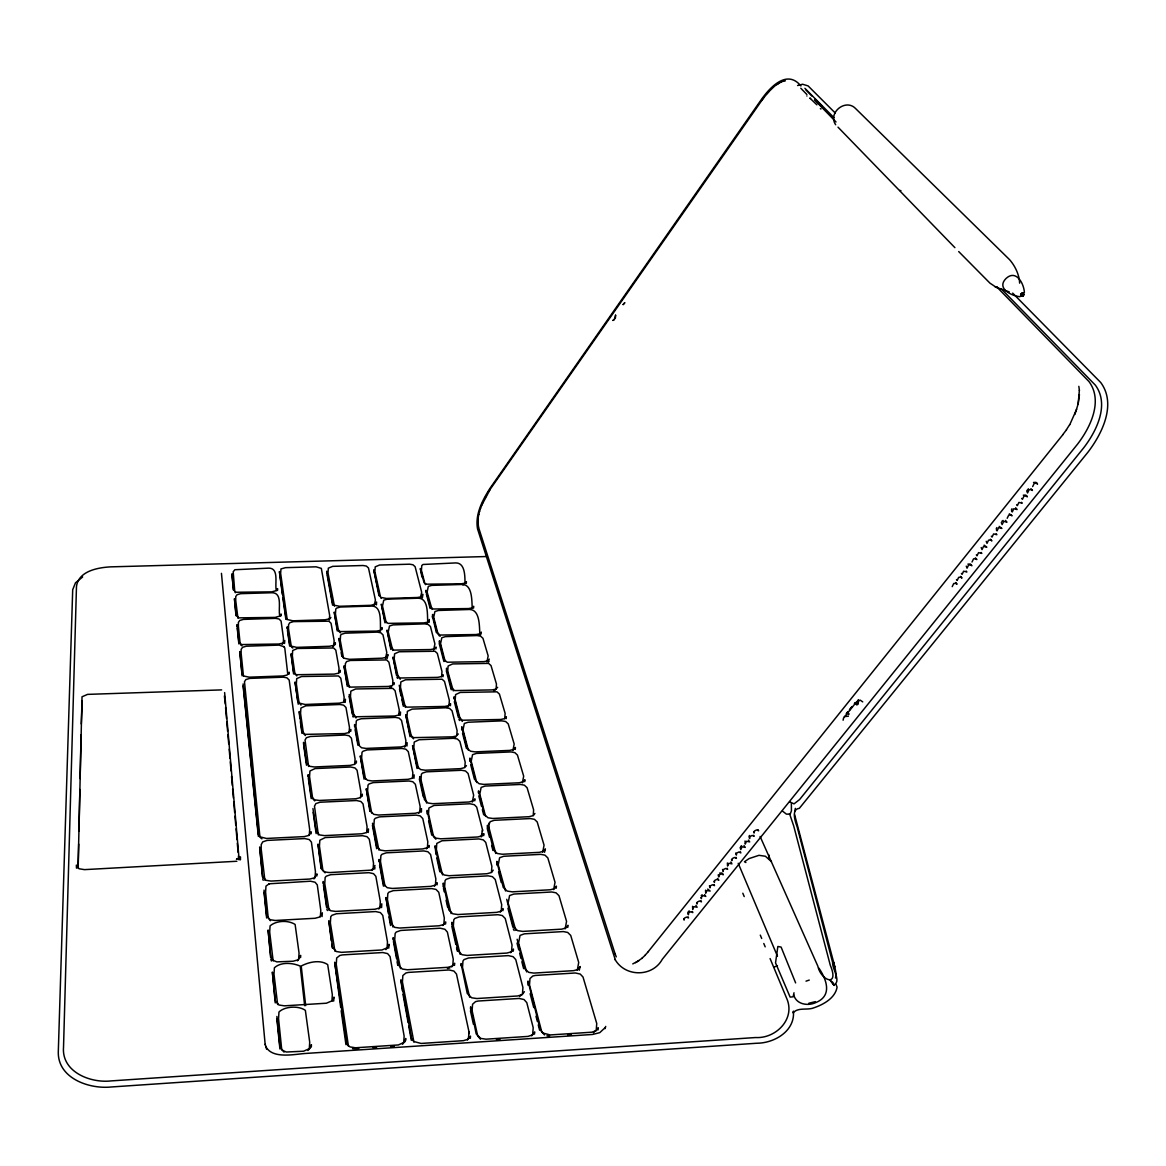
<?xml version="1.0" encoding="UTF-8"?>
<svg xmlns="http://www.w3.org/2000/svg" width="1166" height="1166" viewBox="0 0 1166 1166"><rect width="100%" height="100%" fill="white"/><g stroke="black" fill="none" stroke-linecap="round" stroke-linejoin="round"><path stroke-width="1.5" d="M237.077 626.448L237.077 624.568L238.855 642.014L241.639 644.565L278.703 644.026L282.697 643.18L284.752 640.469L284.533 643.472M240.444 859.838L240.444 856.85L239.249 859.75M276.313 590.506C274.578 583.802 279.374 568.177 268.85 568.134L234.862 569.737L233.185 571.792L234.643 589.952M277.566 590.477L277.595 588.626L276.634 590.535L271.78 591.862L236.217 592.255L233.564 589.923L231.932 573.876L233.389 589.996M279.782 615.91C277.96 609.002 282.959 592.838 272.115 592.736L240.662 593.669L237.048 594.718L235.736 596.584L235.736 600.519L237.951 618.286M281.064 615.881L281.093 614.001L280.117 615.998L275.161 617.397L238.87 617.863L236.159 615.429L234.453 598.697L235.984 615.633M287.2 628.678L287.23 626.798L289.707 644.259L291.267 646.27L288.498 628.634L288.57 624.655L289.809 622.702L293.468 621.609L328.885 621.187L331.057 623.271L334.132 640.63L333.797 645.731L332.82 646.664M287.754 674.181L284.766 647.888L283.732 646.489M289.095 674.137L289.124 672.214L287.04 675.07L282.944 675.959L249.247 677.184L243.621 676.018L242.091 673.904L239.817 651.561L242.091 675.843M469.811 761.354L469.971 758.046L475.466 780.593L479.095 783.727L483.759 784.397L519.191 782.78L523.359 781.716L524.933 779.69L524.773 781.701M303.539 744.345L303.583 742.348L306.541 763.22L309.733 766.31L314.339 766.966L350.077 765.406L354.377 764.357L356.417 761.063L356.344 763.074M300.595 957.577L300.639 955.391L298.132 959.807L293.147 961.221L276.896 961.877L272.771 960.23L270.847 957.14L268.093 930.002L270.629 957.505M78.18 867.737L78.69 844.082M78.967 831.343L79.871 789.484M80.104 778.567L81.052 734.901M81.285 723.969L82.188 700.97M308.115 776.687L308.159 774.661L311.249 796.538L314.543 799.789L319.251 800.459L355.849 798.768L360.236 797.675L362.305 794.192L362.232 796.232M304.661 1005.675L300.23 966.104C292.418 962.693 280.919 961.775 274.404 967.765L273.995 974.149L277.639 1004.538M795.358 808.359L794.673 811.536M311.089 833.821L311.133 831.752L308.859 835.439L304.282 836.605L266.46 838.456L259.77 836.78M311.337 1046.893L311.395 1044.649L310.156 1048.321L303.583 1051.207L286.37 1052.024L281.983 1050.172L279.942 1046.704L276.867 1016.446M461.663 729.945L461.809 726.739L467.056 748.251L470.583 751.239L475.145 751.881L509.775 750.394L513.856 749.388L515.416 747.464L515.27 749.447M316.89 875.972L316.948 873.859L314.616 877.779L309.923 879.033L271.008 881.073L266.037 880.33L262.685 876.686L259.668 846.997L262.481 877.051M326.772 573.016L326.83 571.194L332.66 603.361L334.219 605.241L339.598 606.276L371.079 605.3L376.137 603.74M323.215 883.58L323.259 881.467L326.859 906.842L330.678 910.748L335.531 911.404L374.913 909.232L379.635 907.935L381.792 903.839L381.574 907.585M477.856 520.153L478.526 527.207M335.327 644.609L335.371 642.714L333.461 645.41L329.512 646.27L296.791 647.378L290.961 646.066M340.239 672.286L340.297 670.363L338.344 673.205L334.321 674.094L296.601 674.72L294.94 673.933L292.345 655.686L292.681 650.526L297.417 648.471L333.593 647.975L335.808 650.132L339.014 668.249L338.679 673.467M350.733 731.432L350.791 729.45L348.794 732.583L344.582 733.574L305.157 734.376L302.038 731.432L299.225 711.508L299.881 718.46M354.551 726.505L354.61 724.523L358.283 744.797L361.562 747.785L366.095 748.426L401.133 746.94L405.316 745.934L407.167 742.742L406.992 746.007M443.109 886.743L443.284 883.07L448.837 909.99L452.743 913.78L457.844 914.538L496.716 912.366L500.928 911.214L503.071 908.591L502.91 910.704M382.084 629.523L382.156 627.643L380.116 630.442L376.545 631.097L340.268 631.593L337.324 629.115L334.234 612.106L337.266 630.995M378.979 861.557L379.067 859.459L383.512 884.032L387.199 887.705L392.213 888.448L430.735 886.379L435.312 885.125L437.192 882.735L437.075 884.848M392.694 684.631L392.869 680.55L388.89 662.128L386.587 659.941L350.281 660.466L346.564 661.603L345.384 663.673L345.253 667.739L349.261 687.415M394.035 684.588L394.123 682.664L392.315 685.55L388.307 686.453L350.441 687.124L347.337 684.398L343.985 665.873L347.279 686.337M393.131 939.752L393.219 937.595L398.16 964.85L402.314 969.048L407.371 969.748L447.904 967.314L452.335 966.046L454.667 963.218L454.521 965.39M427.033 813.81L427.208 810.355L432.207 834.71L435.88 838.121L440.733 838.82L477.754 836.984L482.126 835.818L483.861 833.603L483.715 835.672M436.419 632.73L432.484 616.362M422.704 596.088L422.806 594.252L420.911 596.905L417.486 597.488L386.412 598.45L381.034 597.415L379.416 595.578L373.747 569.868L378.965 595.695M425.882 592.139L425.969 590.302L430.473 607.384L433.3 609.002L468.528 608.565L471.924 607.952L473.688 606.291L473.571 608.142M421.378 810.662L421.305 812.075L421.494 808.621L419.585 812.163L415.213 813.285L378.513 815.034L373.761 814.349L370.292 811.04L366.255 788.77L369.899 811.376M405.608 1040.699L405.724 1038.469L404.689 1042.098L398.349 1044.955L355.543 1047.782L350.004 1046.908L346.739 1044.24L334.686 962.227L340.661 1007.191M423.273 796.772L419.571 779.923L419.745 776.571L424.497 799.774L428.068 803.024L432.79 803.695L468.951 802.004L473.221 800.896L474.926 798.812L474.795 800.838M429.132 622.411L429.277 619.496M419.571 779.923L419.643 778.582M432.44 617.412L432.586 614.497L436.959 632.57L440.136 635.047L476.092 634.537L479.547 633.881L481.339 632.147L480.581 634.974M435.924 648.981L436.026 647.086L434.146 648.864L430.589 649.549L394.006 650.103L390.887 647.553L387.039 630.077L390.814 649.447M1022.436 295.464L1022.29 293.074L1022.844 296.135L1021.183 293.657L1023.879 294.983L1020.658 295.552C1026.182 291.602 1020.235 297.884 1023.048 294.677C1021.095 293.118 1022.538 297.884 1022.655 295.392M429.001 847.551L429.117 845.481L427.252 847.74L422.777 848.921L385.188 850.83L380.305 850.116L376.735 846.633L372.508 823.254M413.988 778.261L414.163 774.909L412.283 778.261L408.013 779.325L372.158 780.943L367.509 780.273L364.142 777.139L360.294 755.903L364.069 779.165M443.022 676.703L443.138 674.779L441.214 676.644L437.585 677.373L400.215 678L397.023 675.333L393 657.099L396.571 675.595M768.948 858.54L769.137 855.13M450.44 705.663L450.557 703.71L448.604 705.663L444.902 706.436L406.715 707.15L403.436 704.351L399.224 685.302M453.909 698.74L454.026 696.816L459.025 717.381L462.45 720.224L500.782 719.466L504.455 718.679L506.321 716.696L506.175 718.65M456.839 734.74L457.101 730.557L452.029 710.764L449.566 708.432L445.864 707.777L412.137 709.103L407.371 711.333L407.007 716.682L411.423 736.62L413.551 738.807M445.572 924.07L445.704 921.927L443.415 924.609L439.086 925.789L399.588 928.034L394.662 927.364L390.654 923.385L385.961 897.528L388.365 913.459M466.298 583.466L466.415 581.645L464.666 583.233L461.328 583.802L426.8 584.181L424.03 582.636L420.314 568.556L421.961 577.039M451.81 924.405L451.942 922.277L457.801 950.625L462.042 954.721L467.07 955.42L506.962 953.059L511.262 951.82L513.448 949.051L513.273 951.194M464.913 766.368L465.19 762.127L459.87 741.401L457.349 738.996L453.559 738.297L419.09 739.74L414.221 742.072L413.843 747.552L418.463 768.423M460.934 965.74L461.08 963.568L467.26 993.461L471.647 997.79L476.821 998.533L517.762 995.968L522.164 994.627L524.394 991.698M388.759 948.118L388.978 944.256L387.972 947.477L381.938 949.969L341.536 952.331L336.318 951.529L332.616 947.535L328.827 920.79L331.29 940.773M478.366 792.88L478.512 790.854L484.284 814.48L488.029 817.789L492.81 818.474L529.072 816.71L533.314 815.602L534.917 813.46M1022.349 294.328L1022.582 293.045L1021.955 296.368L1021.984 293.147L1023.107 295.975L1021.27 294.634L1023.952 294.692L1020.775 295.785L1023.588 293.424L1021.154 296.149L1022.13 295.45M495.725 853.483L488.875 827.248M489.093 824.318L490.157 821.695L494.209 820.31L530.399 818.561L534.451 819.319L537.205 821.972L544.056 845.175L542.715 852.273M400.317 715.21L400.506 712.018L398.67 715.064L394.574 716.011L355.878 716.769L352.686 713.913L349.173 694.542M481.164 836.94L482.549 829.915L476.705 807.134L474.373 804.729L470.058 803.768L433.971 805.473L428.899 808.009L428.505 813.751L433.577 836.707L435.909 839.199M467.406 1040.028L468.543 1038.425L468.994 1031.852L456.474 974.033L453.895 971.045L449.056 969.966L408.581 972.4L405.928 972.983L402.853 975.548L402.416 981.932L413.901 1042.025M470.481 1008.998L470.627 1006.797L476.18 1033.848L480.684 1038.396L486.003 1039.183L527.936 1036.414L532.425 1034.985L534.698 1031.91L534.494 1034.125M470.335 1038.338L470.496 1036.122L468.091 1039.227L463.47 1040.67L421.101 1043.453L413.726 1041.5L411.438 1038.09L400.885 979.834L402.372 990.867M496.089 689.237L496.454 684.005L491.017 665.582L488.598 663.396L452.627 663.935L448.094 666.019L447.729 671.193L453.283 690.87M482.141 835.731L482.243 834.288M482.447 831.358L482.549 829.915M468.543 1038.425L468.674 1036.559M468.863 1033.717L468.994 1031.852M488.787 828.676L489.195 822.905M491.454 872.314L491.877 866.367L485.756 842.435L483.336 839.914L478.92 838.922L441.972 840.773L436.784 843.441L436.375 849.3L442.526 874.894M504.732 718.693L505.126 713.344L499.427 694.091L496.964 691.832L460.206 692.429L455.585 694.601L455.206 699.891L460.264 719.276L462.436 721.39M795.62 982.909L781.089 947.054L777.853 946.486L775.536 962.883L790.125 997.09L793.113 996.828L794.017 992.776M374.752 869.078L374.884 867.548M374.971 865.449L373.995 868.349L370.73 870.171L329.832 872.547C325.562 872.212 322.822 872.139 321.393 868.218L317.983 844.097L321.087 868.612M533.212 815.544L533.62 809.831L527.09 787.72L524.409 785.184L520.473 784.456L485.1 786.073L481.135 787.4L479.794 794.177L485.595 816.448M368.267 832.48L368.485 828.953L366.386 832.611L361.883 833.777L324.41 835.614L319.586 834.914L316.19 831.504L312.954 808.534M556.211 888.23L556.401 886.131L554.375 888.667L550.308 889.775L512.268 891.844L507.239 891.101L503.26 887.428L496.862 861.368L496.716 864.968M1079.439 394.589L1078.084 404.165L1074.863 414.455M472.245 608.156C471.72 600.986 472.551 584.501 462.202 584.472L431.741 585.376L428.301 586.396L427.12 592.095L432.032 609.424M567.769 927.422L567.973 925.294L565.918 927.976L561.764 929.156L522.762 931.401L517.602 930.628L513.492 926.766L506.744 899.321M376.429 604.892L376.589 602.006L374.898 604.513M333.695 1001.084L333.942 997.061L332.791 1000.515L326.407 1003.212L284.329 1005.835L278.936 1004.99L275.263 1000.69L272.363 972.05L275.234 1002.906M1019.638 283.178C1019.317 274.812 1015.192 266.139 1009.698 259.785L855.582 108.54C845.569 98.09 827.51 112.913 835.658 124.747M1022.451 294.313L1022.873 293.074L1022.465 294.911L1020.585 294.721L1023.894 293.876L1023.063 294.779M465.001 583.481C464.913 576.718 465.321 562.959 455.921 562.916L423.025 564.475L421.771 565.539L421.436 570.32L424.482 582.023M448.997 705.692L449.362 700.387L444.523 681.454L442.133 679.224L405.506 679.807L400.827 681.935L400.477 687.182L405.389 707.412M598.012 1029.942L598.245 1027.727L596.118 1030.788L591.73 1032.202L550.235 1034.942L542.758 1033.018L540.252 1029.665L528.038 981.072L527.892 985.022M605.722 1026.401L605.008 1028.66M856.85 704.308L856.412 704.643M846.895 712.878L846.297 713.636L846.924 713.082M847.901 711.624L847.303 712.382L847.944 711.828M345.223 702.398L345.428 699.25L343.46 702.224L339.335 703.156L305.171 704.483L299.079 703.069L296.368 683.917L296.703 678.641L301.542 676.513L338.49 675.945L340.778 678.175L344.13 697.108L343.781 702.442M322.078 916.563L322.312 912.789L319.95 916.942L315.126 918.269L275.22 920.484L270.118 919.712L266.65 915.864L264.041 890.11M441.623 676.732L441.972 671.543L437.337 653.412L435.005 651.255L399.151 651.765L394.574 653.82L394.225 658.95L398.262 677.198L400.288 679.195M478.177 517.413L478.06 525.137M412.458 778.305L412.851 772.708L408.275 751.618L405.797 749.17L401.964 748.455L367.013 749.942L363.049 751.225L362.014 752.318L361.649 757.842L365.512 779.092M398.874 715.239L399.238 709.89L395.055 690.636L392.709 688.363L355.615 688.975L350.82 691.146L350.47 696.437L353.998 715.822L356.009 717.935M366.678 832.524L367.071 826.709L363.034 803.899L360.877 801.494L356.548 800.532L320.023 802.237L315.869 803.593L314.485 806.172L318.333 834.9M331.916 1001.171L332.339 994.685L327.69 964.603C320.213 959.458 308.903 961.921 301.222 966.046L305.681 1005.617M360.542 797.661L360.921 791.976L357.073 770.245L354.974 767.957L350.747 767.009L315.082 768.569L309.923 771.003L309.558 776.629L312.677 798.521L314.747 800.896M354.697 764.444L355.062 758.877L351.389 738.136L348.998 735.731L345.223 735.032L310.36 736.475L306.381 737.728L305.04 740.06L308.567 766.456M320.388 916.636L320.796 910.471L317.283 884.907L315.068 882.225L310.491 881.205L269.127 883.799M349.115 732.729L349.465 727.293L345.967 707.485L343.635 705.168L339.947 704.497L305.842 705.809L300.915 708.039L300.566 713.417L303.408 733.37L305.375 735.542M478.249 517.544L478.73 514.498M1078.142 404.325L1079.366 390.187M309.296 835.337L309.675 829.492L289.183 680.07L286.953 677.825L283.353 677.169L249.728 678.408L245.866 679.574L244.481 681.716L259.872 836.328M857.141 704.526L858.118 700.139M857.302 704.672L858.322 700.023M857.885 704.41L858.759 700.46M478.803 514.614L479.503 511.437M330.882 617.441L329.891 618.825L324.935 619.787L292.899 620.808L286.195 619.306L279.417 571.559L282.361 594.412M848.848 714.044L848.221 714.612L848.819 713.854M479.576 511.553L480.479 508.289M856.908 703.798L856.296 704.555M480.567 508.376L483.03 501.803M1076.67 409.208L1069.747 424.715M605.3 1027.494L599.776 1032.653L592.561 1034.461L304.151 1053.554C292.418 1054.618 271.663 1058.83 265.629 1046.179M481.747 505.14L490.361 489.035M692.56 906.317L692.721 909.393L693.959 906.667L697.122 907.221L695.913 905.428M329.278 619.962L329.657 615.386L321.335 568.396L316.161 566.822L285.51 567.667L280.977 568.921L280.642 573.351L287.113 618.898M705.547 890.154L705.707 893.243L706.96 890.503L710.138 891.057L707.733 889.06M579.254 970.258L580.158 966.541L578.088 969.369L573.832 970.637L533.824 973.085L528.708 972.371L524.263 968.188L517.15 939.286M727.38 862.971L727.555 866.061L728.837 863.292L732.015 863.86M745.045 840.992L745.22 844.097L746.517 841.298L749.694 841.881L748.441 840.088M749.009 836.503L749.49 835.468M996.26 528.81L996.828 527.615M1011.432 509.936L1012.001 508.74M544.537 852.288L545.396 848.892L543.764 851.151L539.435 852.346L502.298 854.241L497.401 853.527L493.539 850.058L487.461 825.251L487.315 828.749L489.472 837.101M484.692 498.596L486.411 495.361M493.218 870.157L491.469 872.503L486.994 873.728L449.07 875.724L444.1 874.996L440.311 871.396L435.049 845.816L436.011 854.547M614.613 318.857L615.677 315.272M466.429 765.625L464.738 767.607L460.555 768.656L425.226 770.216L420.605 769.56L417.151 766.485L412.545 745.613L417.049 768.496M497.634 687.284L495.783 689.179L492.198 689.908L454.682 690.578L451.344 687.867L446.563 668.176L446.418 671.237L451.227 689.791M458.311 733.968L456.329 736.008L452.554 736.839L413.507 737.641L410.126 734.711L405.739 714.787L410.038 736.679M488.539 662.011L489.181 661.02M489.312 659.125L487.49 660.933L483.963 661.632L447.248 662.215L443.998 659.621L439.436 640.775L439.276 643.749L443.896 661.516M1066.424 429.686L1069.659 424.643M488.175 492.154L764.226 96.967M531.667 1035.802L532.716 1034.198L533.197 1027.654L526.784 1002.629L524.03 999.539L519.132 998.446L478.264 1001.026L475.568 1001.609L472.565 1004.261L472.113 1010.733L477.696 1035.962L480.421 1039.168M577.287 970.243L578.715 962.489L570.728 935.453L567.711 932.45L563.338 931.576L524.394 933.835L520.036 935.409L518.579 943.017L526.638 971.919M565.16 928.865L566.559 921.359L558.98 895.692L556.051 892.821L551.795 891.99L513.827 894.06L509.571 895.561L508.143 902.95L515.795 930.381M429.219 620.545L427.368 622.25L423.885 622.892L388.045 623.373L385.013 620.924L381.311 604.177L384.94 622.79M510.562 952.709L511.582 951.267L512.034 945.028L505.242 918.517L502.327 915.558L498.028 914.712L459.215 916.884L454.842 918.429L453.778 919.814L453.341 925.964L460.133 954.313M553.646 889.6L555.031 882.298L547.831 857.914L544.988 855.159L540.835 854.357L503.77 856.267L499.616 857.71L498.217 864.88L505.505 890.955M387.112 658.586L388.016 654.563L386.223 657.318L382.302 658.178L349.494 659.329L343.883 658.207L342.221 656.167L339 638.414L340.559 649.185M421.99 598.012L422.646 597.109M761.602 100.349L769.283 91.065M500.258 912.133L501.263 910.777L501.701 904.685L495.244 879.514L492.431 876.672L488.233 875.855L450.368 877.867L446.112 879.339L445.062 880.651L444.64 886.67L451.096 913.576M402.489 1044.313L403.684 1042.696L404.136 1036.078L390.056 956.528L387.608 953.599L382.827 952.535L342.483 954.896L339.845 955.464L336.683 957.971L336.26 964.311L348.474 1046.339M1062.707 434.699L1066.526 429.744M451.708 966.92L452.802 965.463L453.253 959.152L447.38 932.086L444.887 929.258L440.18 928.209L400.74 930.453L396.28 932.028L395.157 933.441L394.72 939.665L400.506 968.596M835.439 978.07L836.226 974.485L834.841 966.803L794.614 814.684M442.818 925.513L443.896 924.128L444.319 917.977L438.766 892.296L435.982 889.41L431.755 888.579L393.306 890.649L388.948 892.165L387.841 893.491L387.433 899.569L392.927 927.014M307.984 1050.551L309.281 1048.919L309.719 1042.244L305.361 1010.354C298.715 1005.515 284.825 1006.243 278.966 1012.001L278.543 1018.559L281.647 1048.846L284.038 1052.126M522.368 782.867L523.68 776.162L517.442 755.072L514.833 752.624L510.985 751.924L476.428 753.411L472.536 754.679L471.21 761.296L476.748 782.532M385.902 949.62L387.054 948.191L387.476 941.924L382.769 915.383L380.408 912.614L375.744 911.564L336.435 913.75L331.96 915.295L330.765 916.68L330.357 922.86L334.919 951.223M648.267 951.602L1062.824 434.729M434.393 886.218L435.443 884.907L435.851 878.902L430.575 854.503L427.878 851.734L423.754 850.932L386.238 852.842L381.982 854.284L380.903 855.553L380.495 861.485L384.969 886.058M849.664 709.875L849.927 709.117L849.446 709.948M850.67 708.622L850.932 707.864L850.335 708.607M851.69 707.368L851.952 706.596L851.34 707.354M854.722 703.594L854.984 702.821L854.372 703.579M856.573 701.845L843.543 718.081L843.105 720.224M512.909 750.569L514.177 744.025L508.23 723.897L505.694 721.535L501.934 720.865L468.134 722.235L464.33 723.459L463.033 729.901L468.324 750.175M472.303 802.048L473.658 795.212L468.091 773.495L465.511 770.988L461.619 770.274L426.348 771.834L422.369 773.145L421.378 774.268L420.999 779.865L426.596 803.082M426.362 848.863L427.397 847.609L427.805 841.75L422.777 818.532L420.154 815.879L416.145 815.121L379.518 816.87L375.365 818.255L374.301 819.45L373.907 825.251L378.906 850.058M378.79 908.999L379.912 907.644L380.32 901.537L375.86 876.336L373.557 873.698L369.024 872.678L330.678 874.689L326.32 876.162L325.154 877.473L324.76 883.507L329.103 910.442M297.388 960.828L298.642 959.37L299.05 953.045L295.115 924.449C288.206 919.989 276.371 920.47 270.089 925.848L269.681 932.071L273.15 960.871M418.74 813.314L419.76 812.119L420.139 806.391L415.358 784.281L412.808 781.73L408.887 781.001L373.12 782.619L369.054 783.946L368.004 785.082L367.625 790.737L371.692 813.023M372.027 870.434L373.135 869.136L373.528 863.175L369.287 839.228L367.057 836.707L362.626 835.716L325.227 837.567L319.834 840.22L319.44 846.108L322.88 870.244L325.081 872.868M645.046 955.289L648.427 951.558M313.902 878.887L315.068 877.575L315.447 871.57L311.409 842.1L309.267 839.564L304.822 838.573L267.072 840.424L262.744 841.852L261.228 844.578L261.184 849.023L264.871 880.213M766.616 93.848L774.341 86.371M486.951 661.982L488.16 655.919L482.943 638.283L480.596 636.17L477.083 635.557L445.368 636.636L441.797 637.729L440.573 643.705L445.193 661.472M404.529 747.129L405.506 746.051L405.885 740.57L401.512 720.428L399.093 718.081L395.361 717.396L361.183 718.766L357.306 719.99L356.286 721.025L355.936 726.447L359.317 745.045M269.419 883.653L265.979 886.087L265.6 892.165L268.238 917.919L270.425 920.717M479.022 634.945L479.867 634.056C479.27 626.638 480.159 609.585 469.49 609.483L438.401 610.474L434.903 611.538L433.694 617.368L438.139 634.391M433.665 649.928L434.903 643.923L430.458 626.55L428.184 624.48L424.701 623.868L393.073 624.903L389.488 625.996L388.234 631.914L392.753 650.453M426.902 623.314L427.776 622.44C427.135 615.182 428.869 598.245 418.244 598.216L387.243 599.164L383.731 600.198L382.506 605.999L386.208 622.746M385.509 658.542L386.791 652.479L382.973 634.829L380.728 632.73L377.23 632.118L345.18 633.182L341.536 634.275L340.589 635.178L340.253 640.265L343.489 658.018M420.474 597.969L421.669 592.241L415.111 566.676L412.968 564.767L409.66 564.198L379.504 565.044L375.219 566.851L374.898 571.646L380.218 595.666M379.708 631.52L380.626 630.617C379.868 623.329 382.535 606.072 371.692 606.058L340.297 607.034L336.726 608.084L335.793 608.958L335.458 613.928L338.563 630.952L340.428 632.817M641.883 958.321L645.221 955.231M374.184 605.766L375.408 599.98L368.485 567.988L366.372 566.064L363.078 565.51L332.689 566.355L328.331 568.163L328.01 572.987L334.453 606.174M1022.057 295.406L1020.585 295.289C1024.71 298.044 1022.873 290.698 1021.256 295.406M282.128 644.419L283.411 642.408L283.469 638.385L281.079 621.055L278.966 618.971L275.526 618.359L243.403 619.394L239.73 620.472L238.389 622.425L238.389 626.419L240.167 643.88M1028.412 488.802L1026.721 490.915L1027.552 492.956L1029.141 489.691L1031.662 489.647M1001.871 521.333L1002.979 520.459M740.614 846.501L741.605 845.714M701.203 895.561L702.18 894.788M688.246 911.681L689.223 910.908M642.058 958.263L635.601 962.664M613.243 320.227L615.429 317.954L615.502 315.126M614.118 319.819L612.879 320.475M774.18 86.371L779.194 83.005M82.655 576.981L75.469 582.825L72.7 589.719L58.3 1051.849C57.615 1078.273 89.068 1089.263 111.134 1086.989L756.923 1043.235C774.574 1043.118 795.227 1030.977 793.419 1011.141L793.099 1012.831C798.2 1006.987 807.236 1010.514 813.839 1007.832C823.517 1004.494 835.206 998.125 837.086 987.15L836.051 984.468M857.258 701.174L860.217 700.139L862.723 701.888M776.643 84.52L781.468 81.868M593.45 1032.741L596.249 1030.015L596.744 1023.5L583.015 977.035L580.216 974.062L575.406 972.983L535.456 975.432L532.804 976L529.976 978.565L529.51 984.92L541.724 1031.764L544.537 1034.942M638.91 960.711L632.774 963.903M519.584 996.566L522.47 993.971L522.922 987.558L515.766 959.603L513.113 956.688L508.332 955.624L468.513 957.986L464.039 959.603L462.96 961.061L462.508 967.372L469.665 997.265M454.201 737.787L455.789 737.043M493.714 690.913L495.215 690.214M446.534 707.427L448.079 706.698M389.998 687.474L391.572 686.774M462.785 584.88L464.185 584.312M781.278 81.897L783.61 81.124M236.887 861.251L84.462 869.632L79.055 868.757L76.358 865.128L76.49 868.145M797.588 85.526L802.602 84.243L808.096 85.905L835.264 113.029M806.012 981.16L809.262 980.067M815.384 1001.638L808.796 1003.256M774.064 966.993L777.474 965.871M719.611 873.101L722.002 872.984M967.911 564.096L970.403 564.038L971.846 565.787L971.161 564.854M1033.528 482.433L1036.049 482.374L1037.551 484.123L1036.807 483.249M1023.296 495.171L1025.818 495.113L1027.304 496.862L1026.576 495.973M848.382 716.23L844.33 716.536M447.394 968.465L449.857 967.969M783.421 81.154L785.388 80.818M358.807 1048.613L352.526 1048.657M373.018 1047.68L376.574 1047.447M390.785 1046.514L394.341 1046.266M496.395 1039.533L500.039 1039.285M567.609 1034.825L571.194 1034.592M487.126 556.517L110.61 566.865C97.725 567.58 78.399 571.063 76.475 586.571L63.532 1047.053C61.346 1071.86 90.35 1083.301 111.062 1080.911L755.641 1037.536C775.944 1038.702 795.474 1019.011 786.861 998.796L770.085 958.569M820.995 108.963L820.354 108.7M546.927 1035.816L549.638 1036.02M1009.246 291.879L996.26 287.332L989.963 283.149L958.685 251.55M810.603 98.498L809.802 98.031L816.885 104.809M1021.839 295.1L1021.212 295.217M961.148 577.301L958.656 577.374L957.14 580.522L956.484 579.575M956.207 583.452L953.715 583.525L952.214 586.658M971.074 564.971L968.582 565.029L967.051 568.192L966.264 566.151M976.059 558.776L973.566 558.849L972.021 562.012M984.148 545.149L986.815 547.175L983.55 546.417L982.005 549.594L981.204 547.539M991.071 540.106L988.564 540.164L987.019 543.371L986.217 541.315M999.233 526.391L1001.9 528.431L998.635 527.644L997.076 530.865L996.376 529.947M1009.333 513.812L1012.03 515.853L1011.301 514.949M1011.272 515.008L1008.75 515.066L1007.176 518.287M1021.474 502.313L1022.203 503.216L1018.924 502.415L1017.335 505.665L1016.621 504.761M1026.546 496.002L1024.025 496.06L1022.436 499.325L1021.707 498.421M1036.793 483.263L1034.271 483.322L1032.668 486.586M1021.839 294.998L1020.964 293.89C1024.768 295.741 1023.121 295.508 1022.553 295.45M221.642 689.893L87.552 694.382L82.028 696.787L78.078 868.058M284.198 646.809L279.082 645.104L246.274 646.212L242.528 647.334L241.158 649.375L241.143 653.426L243.432 675.799M1019.958 296.718C1011.257 295.843 996.216 288.337 1005.996 278.528C1015.907 269.171 1023.85 283.076 1024.389 292.447M745.89 862.519L744.418 861.761L749.097 858.584L758.964 855.319L765.406 856.252L771.455 861.659M900.924 190.641L899.729 190.452M438.81 635.426L440.136 636.257M291.558 647.188L292.812 648.034M296.82 675.916L293.643 672.039L291.063 653.805L293.599 673.977M240.692 644.944L241.93 645.789M301.003 705.066L297.738 701.072L295.042 682.023L298.234 704.22M789.586 801.742L794.031 803.87L799.585 799.555L1083.753 447.759C1096.55 431.056 1109.668 404.602 1095.384 385.174L1001.507 289.095M804.904 88.325L834.025 117.722M800.911 85.963C786.861 68.634 769.545 87.844 761.194 99.78L490.012 488.292C482.476 500.141 474.926 514.41 477.535 528.883L615.356 959.968M260.499 837.727L261.927 838.85M814.83 99.183L822.045 106.427M704.57 894.657L705.794 896.45L703.827 895.575L701.64 896.683L701.378 898.636L700.941 897.514M717.629 878.421L718.854 880.213L716.901 879.324L714.7 880.432L714.423 882.4L713.971 881.292M730.776 862.068L731.548 862.753M744.01 845.598L745.263 847.39L742.086 846.808L740.789 849.606L740.148 847.536M260.12 836.969L258.371 834.317L243.111 683.932M1012.671 293.118L1100.733 382.521C1116.766 404.15 1102.118 433.752 1087.82 452.364L799.337 808.344C791.073 809.044 795.11 821.491 797.019 826.446L832.641 962.533C832.014 968.625 841.531 981.335 834.011 984.818L830.236 980.3L834.084 985.43L832.597 982.107M805.852 89.826L811.973 96.093M814.524 99.882L836.022 121.949M996.624 286.763L1088.927 381.501C1103.371 400.798 1090.356 427.485 1077.559 444.129L662.303 959.268C652.348 977.429 624.976 977.093 615.05 959.443M800.794 88.222L806.872 94.49M838.004 127.167L954.896 247.644M955.552 582.504L956.98 584.268L956.309 583.321M960.493 576.368L961.921 578.132L961.25 577.185M975.374 557.844L976.817 559.607L976.131 558.674M990.371 539.188L991.829 540.951L991.129 540.018M1005.486 520.4L1006.958 522.149L1003.693 521.362L1002.119 524.583L1001.303 522.528M1015.63 507.778L1017.102 509.542L1013.837 508.74L1012.248 511.976L1011.534 511.072M1030.919 488.758L1032.42 490.507L1031.677 489.618M782.459 811.055L786.394 814.116L790.184 814.174L791.437 810.793L791.364 803.097M996.158 533.78L996.857 534.698L993.592 533.911L992.047 537.118L991.348 536.2M981.131 552.465L981.816 553.398L978.551 552.64L977.006 555.818L976.336 554.885M966.206 571.034L966.876 571.967L963.612 571.209L962.096 574.372L961.425 573.424M1022.145 294.444L1021.693 293.278L1022.247 294.371M424.92 583.7L425.561 584.647M380.597 597.371L381.209 598.362M458.908 719.335L459.564 720.544M396.936 677.257L397.533 678.379M513.317 928.894L514.133 930.497M234.832 591.745L235.328 592.722M352.628 715.88L353.196 717.09M616.275 956.863L614.963 953.569M266.606 1049.181L265.207 1044.24M758.119 829.726L758.614 830.804L756.647 829.886L754.417 831.008L754.111 833.034L753.644 831.941M760.101 836.459L817.832 966.133C821.068 981.087 839.709 987.544 830.279 965.229L793.711 825.951L789.528 813.635M818.823 968.013C827 980.11 832.291 995.939 815.806 1002.571C807.878 1006.345 795.912 1004.392 793.696 994.642M753.673 835.264L754.154 836.343L752.187 835.439L749.957 836.547L749.665 838.573L749.184 837.48M224.397 695.956L225.257 703.972M740.366 851.792L740.833 852.9L738.88 851.996L736.664 853.104L736.373 855.101L735.731 853.031M735.95 857.287L736.416 858.38L734.463 857.476L732.248 858.599L731.957 860.581L731.505 859.488M738.209 863.277L777.46 956.207M742.815 893.229L744.214 896.581M760.29 935.117L761.69 938.47M763.788 943.498L765.188 946.85M727.161 868.218L727.613 869.326L725.66 868.437L723.445 869.545L723.168 871.527L722.541 869.457M722.774 873.669L723.226 874.777L721.273 873.888L719.072 874.996L718.795 876.963L718.154 874.908M714.044 884.528L714.496 885.635L712.528 884.761L710.327 885.854L710.065 887.822L709.438 885.766M326.801 908.984L327.427 910.559M701.014 900.72L701.451 901.843L699.498 900.968L697.297 902.061L697.035 904.014L696.612 902.892M692.385 911.462L692.808 912.584L690.855 911.725L688.669 912.818L688.406 914.756L687.794 912.687M688.086 916.811L688.508 917.933L686.541 917.074L684.369 918.167L684.107 920.105L683.684 918.968M262.656 878.8L263.21 880.315M270.818 959.312L271.416 961.003M478.454 527.032L615.065 953.773M426.304 593.771L430.123 608.477M454.332 701.699L458.442 717.571M462.538 733.327L466.487 748.543M470.656 764.619L474.475 779.34M478.803 795.955L481.471 806.245M482.36 809.67L483.701 814.815M491.644 845.452L492.956 850.466M498.538 871.979L501.278 882.516M507.939 908.212L512.865 927.174M517.004 943.105L518.768 949.911M519.657 953.322L520.983 958.437M521.872 961.848L523.636 968.655M530.136 993.694L533.736 1007.584M535.996 1016.256L537.351 1021.46M538.255 1024.929L539.596 1030.132M834.637 966.002L834.841 966.803M833.719 962.285L833.894 963.014M1078.827 386.34L1079.41 390.406M399.515 688.975L401.046 695.898M401.818 699.367L403.334 706.305M428.592 820.879L431.712 835.016M436.769 857.987L439.801 871.774M443.474 888.434L444.217 891.815M446.082 900.283L447.584 907.046M451.767 926.052L455.819 944.431M456.562 947.769L457.291 951.106M470.452 1010.835L473.425 1024.302M327.107 574.809L332.601 605.227M341.201 652.741L341.842 656.298M349.115 696.496L352.307 714.117M355.164 729.887L357.904 745.103M372.42 825.309L376.662 848.717M379.606 865.07L383.425 886.145M388.992 916.899L390.552 925.527M393.438 941.458L396.513 958.51M397.14 961.921L397.752 965.331M403.013 994.394L408.129 1022.655M408.756 1026.197L411.321 1040.32M282.857 597.91L285.83 618.942M287.448 630.427L289.678 646.168M300.362 721.783L301.994 733.429M303.787 746.094L306.498 765.246M308.349 778.378L311.205 798.593M313.144 812.367L316.146 833.573M323.448 885.271L326.553 907.294M331.785 944.343L332.295 947.914M341.172 1010.747L345.952 1044.619M237.252 628.197L238.855 643.923M243.096 685.885L258.356 836.401M264.026 892.238L266.635 918.006M276.838 1018.676L279.913 1048.963M265.207 1044.896L221.453 573.337M224.63 692.575L238.899 856.937M225.577 707.587L226.51 718.445M226.831 722.06L227.603 731.111M227.924 734.726L228.711 743.777M229.177 749.199L229.964 758.25M230.27 761.864L231.057 770.915M231.524 776.352L232.311 785.388M232.617 789.018L233.404 798.054M233.71 801.683L234.657 812.542M234.964 816.156L235.751 825.207M236.071 828.822L237.004 839.68M237.31 843.295L238.097 852.346M238.418 855.961L238.724 859.59M1023.136 293.147L1022.844 294.371L1023.136 293.147M624.699 302.825L623.154 304.574L624.699 302.825M237.398 858.57L236.538 859.255L237.398 858.57M997.571 287.608L995.312 286.851L997.571 287.608M806.916 96.006L806.843 95.962M812.964 97.886L812.964 97.886M803.112 87.771L803.112 87.771"/></g></svg>
